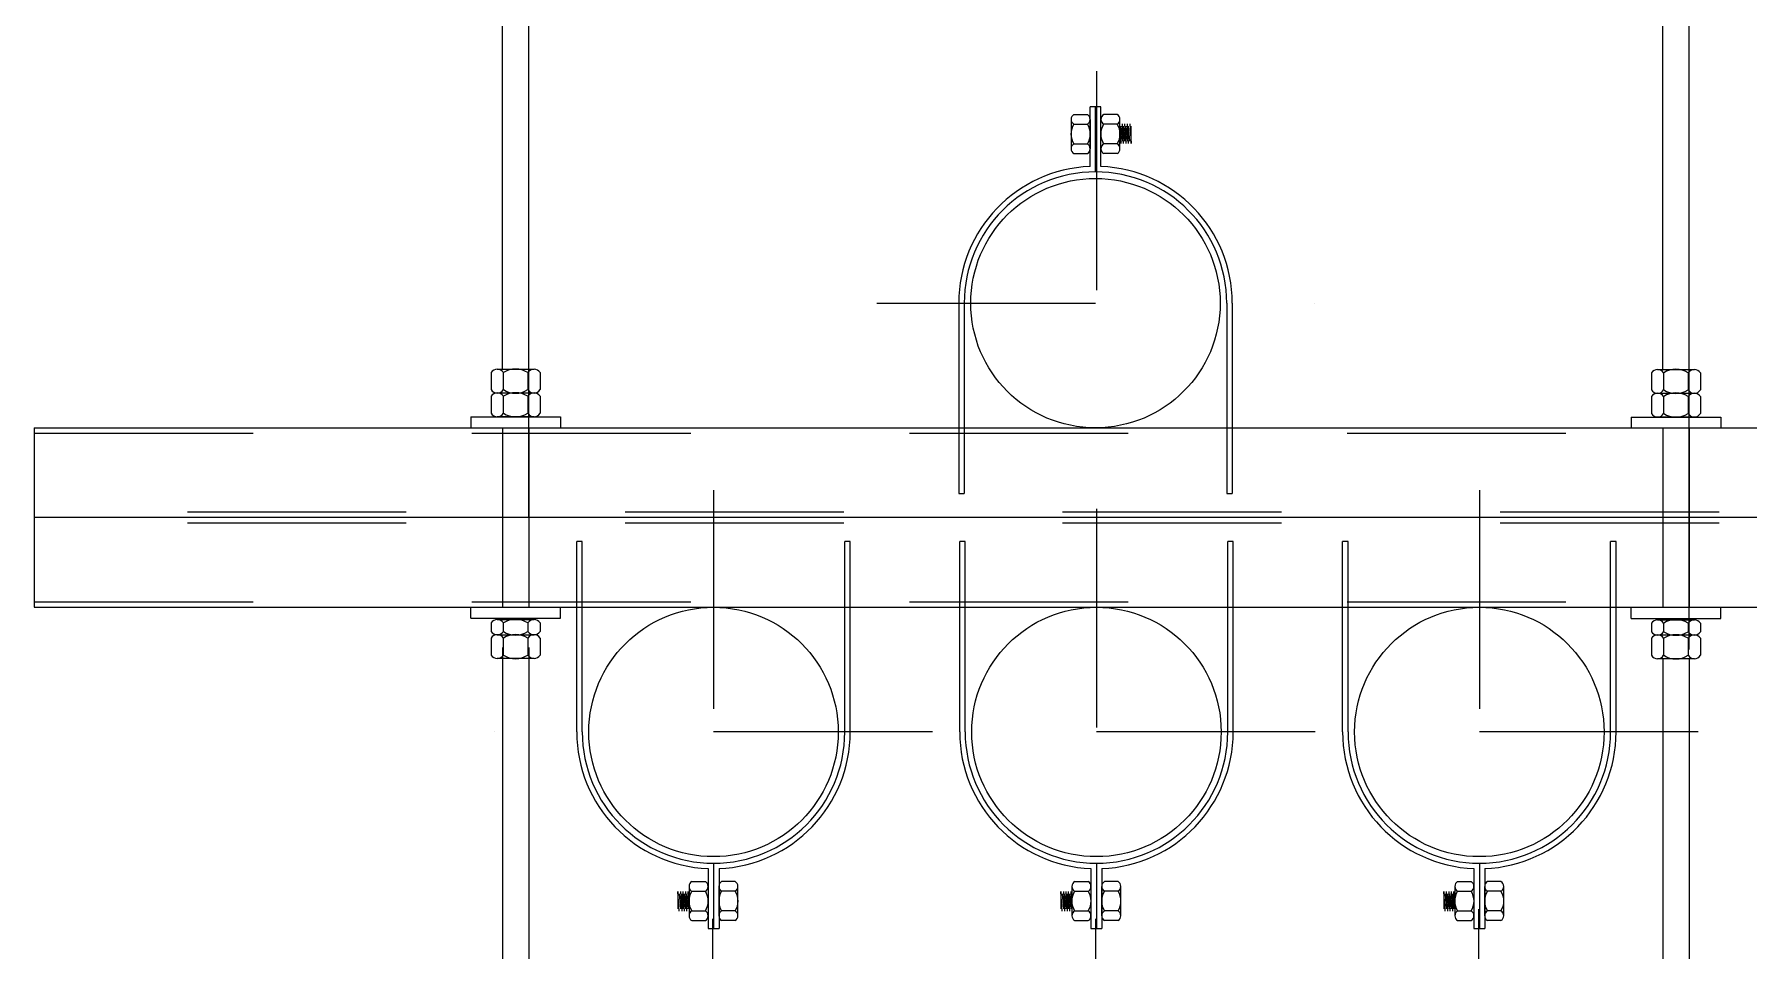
# Model space of a CAD drawing. Header units: metres. Extents: x -1215.1 to -1160.7, y 0 to 26.6.
# Drawn here: x -1203.002 to -1202.219, y 20.58 to 20.999 of the extents above; entities that cross this region are included whole.
import ezdxf

# ---------------------------------------------------------------- set-up
doc = ezdxf.new("R2010")
doc.units = ezdxf.units.M
doc.linetypes.add('JacobsCenter', pattern=[0.015, 0.009, -0.0015, 0.003, -0.0015])
doc.linetypes.add('JacobsDash', pattern=[0.0045, 0.003, -0.0015])
doc.layers.add('A-DETL', color=7, linetype='Continuous', lineweight=13)

msp = doc.modelspace()

# ---------------------------------------------------------------- linework, layer by layer
at = {"layer": 'A-DETL', "lineweight": 18}
for p, q in [((-1202.25803, 20.84535), (-1202.25803, 21.6198)), ((-1202.24603, 20.71743), (-1202.24603, 21.62005)), ((-1202.78834, 20.84546), (-1202.78834, 21.60756)), ((-1202.77634, 20.77767), (-1202.77634, 21.60781)), ((-1202.78834, 20.81867), (-1202.78834, 20.73667)), ((-1202.77634, 20.81867), (-1202.77634, 20.73667)), ((-1202.25803, 20.81867), (-1202.25803, 20.73667)), ((-1202.24603, 20.81867), (-1202.24603, 20.73667)), ((-1202.78818, 20.43847), (-1202.78818, 20.7183)), ((-1202.77618, 20.43847), (-1202.77618, 20.7183)), ((-1202.25787, 20.43836), (-1202.25787, 20.71322)), ((-1202.24587, 20.43836), (-1202.24587, 20.71322))]:
    msp.add_line(p, q, dxfattribs=at)
at = {"layer": 'A-DETL', "linetype": 'JacobsCenter', "lineweight": 9}
for p, q in [((-1202.51688, 20.98167), (-1202.51688, 20.60167)), ((-1202.61732, 20.87567), (-1202.41732, 20.87567)), ((-1202.69188, 20.79017), (-1202.69188, 20.60017)), ((-1202.34188, 20.79017), (-1202.34188, 20.60017)), ((-1202.59188, 20.67967), (-1202.79188, 20.67967)), ((-1202.41688, 20.67967), (-1202.61688, 20.67967)), ((-1202.24188, 20.67967), (-1202.44188, 20.67967)), ((-1202.69232, 20.5943), (-1202.69232, 20.16367)), ((-1202.51732, 20.5943), (-1202.51732, 20.16367)), ((-1202.34232, 20.59867), (-1202.34232, 20.16367))]:
    msp.add_line(p, q, dxfattribs=at)
at = {"layer": 'A-DETL', "lineweight": 9}
for p, q in [((-1202.5272, 20.96193), (-1202.52099, 20.96193)), ((-1202.51482, 20.96548), (-1202.51982, 20.96548)), ((-1202.51982, 20.93812), (-1202.51982, 20.96548)), ((-1202.51732, 20.93567), (-1202.51732, 20.96548)), ((-1202.51482, 20.93812), (-1202.51482, 20.96548)), ((-1202.50737, 20.96193), (-1202.51358, 20.96193)), ((-1202.52844, 20.95969), (-1202.52844, 20.95298)), ((-1202.52844, 20.95969), (-1202.52844, 20.95298)), ((-1202.52844, 20.95298), (-1202.52844, 20.94625)), ((-1202.52844, 20.95298), (-1202.52844, 20.94625)), ((-1202.5272, 20.95746), (-1202.52099, 20.95746)), ((-1202.51982, 20.95969), (-1202.51982, 20.95298)), ((-1202.51982, 20.95298), (-1202.51982, 20.94625)), ((-1202.50737, 20.95746), (-1202.51358, 20.95746)), ((-1202.50613, 20.95298), (-1202.50613, 20.95971)), ((-1202.50557, 20.94861), (-1202.50613, 20.95761)), ((-1202.50613, 20.94626), (-1202.50613, 20.95298)), ((-1202.505, 20.94964), (-1202.50557, 20.95659)), ((-1202.50444, 20.94861), (-1202.505, 20.95761)), ((-1202.50388, 20.94964), (-1202.50444, 20.95659)), ((-1202.50332, 20.94861), (-1202.50388, 20.95761)), ((-1202.50275, 20.94964), (-1202.50332, 20.95659)), ((-1202.50219, 20.94861), (-1202.50275, 20.95761)), ((-1202.50163, 20.94964), (-1202.50219, 20.95659)), ((-1202.50163, 20.95761), (-1202.50107, 20.94861)), ((-1202.50107, 20.94861), (-1202.50107, 20.95659)), ((-1202.5272, 20.9485), (-1202.52099, 20.9485)), ((-1202.50737, 20.9485), (-1202.51358, 20.9485)), ((-1202.5272, 20.94402), (-1202.52099, 20.94402)), ((-1202.50737, 20.94402), (-1202.51358, 20.94402)), ((-1202.57982, 20.87567), (-1202.57982, 20.78867)), ((-1202.57732, 20.87567), (-1202.57732, 20.78867)), ((-1202.45732, 20.87567), (-1202.45732, 20.78867)), ((-1202.45482, 20.87567), (-1202.45482, 20.78867)), ((-1202.79356, 20.84391), (-1202.79356, 20.83613)), ((-1202.79075, 20.84546), (-1202.78234, 20.84546)), ((-1202.78795, 20.84391), (-1202.78795, 20.83613)), ((-1202.78234, 20.84546), (-1202.77391, 20.84546)), ((-1202.77673, 20.84391), (-1202.77673, 20.83613)), ((-1202.77112, 20.84391), (-1202.77112, 20.83613)), ((-1202.26325, 20.8438), (-1202.26325, 20.83601)), ((-1202.26044, 20.84535), (-1202.25203, 20.84535)), ((-1202.25764, 20.8438), (-1202.25764, 20.83601)), ((-1202.25203, 20.84535), (-1202.24361, 20.84535)), ((-1202.24642, 20.8438), (-1202.24642, 20.83601)), ((-1202.24082, 20.8438), (-1202.24082, 20.83601)), ((-1202.79075, 20.83466), (-1202.78234, 20.83466)), ((-1202.79075, 20.83466), (-1202.78234, 20.83466)), ((-1202.78234, 20.83466), (-1202.77391, 20.83466)), ((-1202.78234, 20.83466), (-1202.77391, 20.83466)), ((-1202.79356, 20.83311), (-1202.79356, 20.82532)), ((-1202.78795, 20.83311), (-1202.78795, 20.82532)), ((-1202.77673, 20.83311), (-1202.77673, 20.82532)), ((-1202.77112, 20.83311), (-1202.77112, 20.82532)), ((-1202.26325, 20.83299), (-1202.26325, 20.82521)), ((-1202.26044, 20.83454), (-1202.25203, 20.83454)), ((-1202.26044, 20.83454), (-1202.25203, 20.83454)), ((-1202.25764, 20.83299), (-1202.25764, 20.82521)), ((-1202.25203, 20.83454), (-1202.24361, 20.83454)), ((-1202.25203, 20.83454), (-1202.24361, 20.83454)), ((-1202.24642, 20.83299), (-1202.24642, 20.82521)), ((-1202.24082, 20.83299), (-1202.24082, 20.82521)), ((-1202.80284, 20.82367), (-1202.76184, 20.82367)), ((-1202.80284, 20.82367), (-1202.80284, 20.81867)), ((-1202.79075, 20.82385), (-1202.78234, 20.82385)), ((-1202.78234, 20.82385), (-1202.77391, 20.82385)), ((-1202.76184, 20.82367), (-1202.76184, 20.81867)), ((-1202.27253, 20.82356), (-1202.23153, 20.82356)), ((-1202.27253, 20.82356), (-1202.27253, 20.81867)), ((-1202.26044, 20.82374), (-1202.25203, 20.82374)), ((-1202.25203, 20.82374), (-1202.24361, 20.82374)), ((-1202.23153, 20.82356), (-1202.23153, 20.81867)), ((-1202.57982, 20.78867), (-1202.57732, 20.78867)), ((-1202.45732, 20.78867), (-1202.45482, 20.78867)), ((-1202.23169, 20.77767), (-1203.00232, 20.77767)), ((-1202.03232, 20.77767), (-1203.00232, 20.77767)), ((-1202.75188, 20.76667), (-1202.75438, 20.76667)), ((-1202.75438, 20.67967), (-1202.75438, 20.76667)), ((-1202.75188, 20.67967), (-1202.75188, 20.76667)), ((-1202.63188, 20.67967), (-1202.63188, 20.76667)), ((-1202.62938, 20.76667), (-1202.63188, 20.76667)), ((-1202.62938, 20.67967), (-1202.62938, 20.76667)), ((-1202.57688, 20.76667), (-1202.57938, 20.76667)), ((-1202.57938, 20.67967), (-1202.57938, 20.76667)), ((-1202.57688, 20.67967), (-1202.57688, 20.76667)), ((-1202.45688, 20.67967), (-1202.45688, 20.76667)), ((-1202.45438, 20.76667), (-1202.45688, 20.76667)), ((-1202.45438, 20.67967), (-1202.45438, 20.76667)), ((-1202.40188, 20.76667), (-1202.40438, 20.76667)), ((-1202.40438, 20.67967), (-1202.40438, 20.76667)), ((-1202.40188, 20.67967), (-1202.40188, 20.76667)), ((-1202.28188, 20.67967), (-1202.28188, 20.76667)), ((-1202.27938, 20.76667), (-1202.28188, 20.76667)), ((-1202.27938, 20.67967), (-1202.27938, 20.76667)), ((-1202.80284, 20.73167), (-1202.80284, 20.73667)), ((-1202.76184, 20.73167), (-1202.76184, 20.73667)), ((-1202.27253, 20.73156), (-1202.27253, 20.73667)), ((-1202.23153, 20.73156), (-1202.23153, 20.73667)), ((-1202.80284, 20.73167), (-1202.76184, 20.73167)), ((-1202.79356, 20.72949), (-1202.79356, 20.7256)), ((-1202.79075, 20.73104), (-1202.78234, 20.73104)), ((-1202.78795, 20.72949), (-1202.78795, 20.7256)), ((-1202.78234, 20.73104), (-1202.77391, 20.73104)), ((-1202.77673, 20.72949), (-1202.77673, 20.7256)), ((-1202.77112, 20.72949), (-1202.77112, 20.7256)), ((-1202.27253, 20.73156), (-1202.23153, 20.73156)), ((-1202.26325, 20.72938), (-1202.26325, 20.72549)), ((-1202.26044, 20.73093), (-1202.25203, 20.73093)), ((-1202.25764, 20.72938), (-1202.25764, 20.72549)), ((-1202.25203, 20.73093), (-1202.24361, 20.73093)), ((-1202.24642, 20.72938), (-1202.24642, 20.72549)), ((-1202.24082, 20.72938), (-1202.24082, 20.72549)), ((-1202.79356, 20.72258), (-1202.79356, 20.7148)), ((-1202.79075, 20.72413), (-1202.78234, 20.72413)), ((-1202.79075, 20.72413), (-1202.78234, 20.72413)), ((-1202.78795, 20.72258), (-1202.78795, 20.7148)), ((-1202.78234, 20.72413), (-1202.77391, 20.72413)), ((-1202.78234, 20.72413), (-1202.77391, 20.72413)), ((-1202.77673, 20.72258), (-1202.77673, 20.7148)), ((-1202.77112, 20.72258), (-1202.77112, 20.7148)), ((-1202.26325, 20.72247), (-1202.26325, 20.71469)), ((-1202.26044, 20.72402), (-1202.25203, 20.72402)), ((-1202.26044, 20.72402), (-1202.25203, 20.72402)), ((-1202.25764, 20.72247), (-1202.25764, 20.71469)), ((-1202.25203, 20.72402), (-1202.24361, 20.72402)), ((-1202.25203, 20.72402), (-1202.24361, 20.72402)), ((-1202.24642, 20.72247), (-1202.24642, 20.71469)), ((-1202.24082, 20.72247), (-1202.24082, 20.71469)), ((-1202.79075, 20.71333), (-1202.78234, 20.71333)), ((-1202.78234, 20.71333), (-1202.77391, 20.71333)), ((-1202.26044, 20.71322), (-1202.25203, 20.71322)), ((-1202.25203, 20.71322), (-1202.24361, 20.71322)), ((-1202.69438, 20.61722), (-1202.69438, 20.58986)), ((-1202.69188, 20.61967), (-1202.69188, 20.58986)), ((-1202.68938, 20.61722), (-1202.68938, 20.58986)), ((-1202.51938, 20.61722), (-1202.51938, 20.58986)), ((-1202.51688, 20.61967), (-1202.51688, 20.58986)), ((-1202.51438, 20.61722), (-1202.51438, 20.58986)), ((-1202.34438, 20.61722), (-1202.34438, 20.58986)), ((-1202.34188, 20.61967), (-1202.34188, 20.58986)), ((-1202.33938, 20.61722), (-1202.33938, 20.58986)), ((-1202.70307, 20.60908), (-1202.70307, 20.60236)), ((-1202.70183, 20.61132), (-1202.69562, 20.61132)), ((-1202.68938, 20.60236), (-1202.68938, 20.60909)), ((-1202.68199, 20.61132), (-1202.6882, 20.61132)), ((-1202.68075, 20.60236), (-1202.68075, 20.60909)), ((-1202.68075, 20.60236), (-1202.68075, 20.60909)), ((-1202.52807, 20.60908), (-1202.52807, 20.60236)), ((-1202.52683, 20.61132), (-1202.52062, 20.61132)), ((-1202.51438, 20.60236), (-1202.51438, 20.60909)), ((-1202.50699, 20.61132), (-1202.5132, 20.61132)), ((-1202.50575, 20.60236), (-1202.50575, 20.60909)), ((-1202.50575, 20.60236), (-1202.50575, 20.60909)), ((-1202.35307, 20.60908), (-1202.35307, 20.60236)), ((-1202.35183, 20.61132), (-1202.34562, 20.61132)), ((-1202.33938, 20.60236), (-1202.33938, 20.60909)), ((-1202.33199, 20.61132), (-1202.3382, 20.61132)), ((-1202.33075, 20.60236), (-1202.33075, 20.60909)), ((-1202.33075, 20.60236), (-1202.33075, 20.60909)), ((-1202.70813, 20.60673), (-1202.70813, 20.59876)), ((-1202.70757, 20.59773), (-1202.70813, 20.60673)), ((-1202.70757, 20.6057), (-1202.707, 20.59876)), ((-1202.707, 20.60673), (-1202.70644, 20.59773)), ((-1202.70644, 20.6057), (-1202.70588, 20.59876)), ((-1202.70588, 20.60673), (-1202.70532, 20.59773)), ((-1202.70532, 20.6057), (-1202.70475, 20.59876)), ((-1202.70475, 20.60673), (-1202.70419, 20.59773)), ((-1202.70419, 20.6057), (-1202.70363, 20.59876)), ((-1202.70363, 20.60673), (-1202.70307, 20.59773)), ((-1202.70307, 20.60236), (-1202.70307, 20.59564)), ((-1202.70183, 20.60684), (-1202.69562, 20.60684)), ((-1202.68938, 20.59565), (-1202.68938, 20.60236)), ((-1202.68199, 20.60684), (-1202.6882, 20.60684)), ((-1202.68075, 20.59565), (-1202.68075, 20.60236)), ((-1202.68075, 20.59565), (-1202.68075, 20.60236)), ((-1202.53313, 20.60673), (-1202.53313, 20.59876)), ((-1202.53257, 20.59773), (-1202.53313, 20.60673)), ((-1202.53257, 20.6057), (-1202.532, 20.59876)), ((-1202.532, 20.60673), (-1202.53144, 20.59773)), ((-1202.53144, 20.6057), (-1202.53088, 20.59876)), ((-1202.53088, 20.60673), (-1202.53032, 20.59773)), ((-1202.53032, 20.6057), (-1202.52975, 20.59876)), ((-1202.52975, 20.60673), (-1202.52919, 20.59773)), ((-1202.52919, 20.6057), (-1202.52863, 20.59876)), ((-1202.52863, 20.60673), (-1202.52807, 20.59773)), ((-1202.52807, 20.60236), (-1202.52807, 20.59564)), ((-1202.52683, 20.60684), (-1202.52062, 20.60684)), ((-1202.51438, 20.59565), (-1202.51438, 20.60236)), ((-1202.50699, 20.60684), (-1202.5132, 20.60684)), ((-1202.50575, 20.59565), (-1202.50575, 20.60236)), ((-1202.50575, 20.59565), (-1202.50575, 20.60236)), ((-1202.35813, 20.60673), (-1202.35813, 20.59876)), ((-1202.35757, 20.59773), (-1202.35813, 20.60673)), ((-1202.35757, 20.6057), (-1202.357, 20.59876)), ((-1202.357, 20.60673), (-1202.35644, 20.59773)), ((-1202.35644, 20.6057), (-1202.35588, 20.59876)), ((-1202.35588, 20.60673), (-1202.35532, 20.59773)), ((-1202.35532, 20.6057), (-1202.35475, 20.59876)), ((-1202.35475, 20.60673), (-1202.35419, 20.59773)), ((-1202.35419, 20.6057), (-1202.35363, 20.59876)), ((-1202.35363, 20.60673), (-1202.35307, 20.59773)), ((-1202.35307, 20.60236), (-1202.35307, 20.59564)), ((-1202.35183, 20.60684), (-1202.34562, 20.60684)), ((-1202.33938, 20.59565), (-1202.33938, 20.60236)), ((-1202.33199, 20.60684), (-1202.3382, 20.60684)), ((-1202.33075, 20.59565), (-1202.33075, 20.60236)), ((-1202.33075, 20.59565), (-1202.33075, 20.60236)), ((-1202.70183, 20.59789), (-1202.69562, 20.59789)), ((-1202.70183, 20.59341), (-1202.69562, 20.59341)), ((-1202.68199, 20.59789), (-1202.6882, 20.59789)), ((-1202.68199, 20.59341), (-1202.6882, 20.59341)), ((-1202.52683, 20.59789), (-1202.52062, 20.59789)), ((-1202.52683, 20.59341), (-1202.52062, 20.59341)), ((-1202.50699, 20.59789), (-1202.5132, 20.59789)), ((-1202.50699, 20.59341), (-1202.5132, 20.59341)), ((-1202.35183, 20.59789), (-1202.34562, 20.59789)), ((-1202.35183, 20.59341), (-1202.34562, 20.59341)), ((-1202.33199, 20.59789), (-1202.3382, 20.59789)), ((-1202.33199, 20.59341), (-1202.3382, 20.59341)), ((-1202.69438, 20.58986), (-1202.68938, 20.58986)), ((-1202.51938, 20.58986), (-1202.51438, 20.58986)), ((-1202.34438, 20.58986), (-1202.33938, 20.58986))]:
    msp.add_line(p, q, dxfattribs=at)
at = {"layer": 'A-DETL'}
for p, q in [((-1203.00232, 20.81867), (-1202.03232, 20.81867)), ((-1203.00232, 20.81867), (-1203.00232, 20.73667)), ((-1203.00232, 20.73667), (-1202.03232, 20.73667))]:
    msp.add_line(p, q, dxfattribs=at)
at = {"layer": 'A-DETL', "linetype": 'JacobsDash', "lineweight": 9}
for p, q in [((-1203.00232, 20.81617), (-1202.03232, 20.81617)), ((-1202.03232, 20.78017), (-1203.00232, 20.78017)), ((-1202.03232, 20.77517), (-1203.00232, 20.77517)), ((-1203.00232, 20.73917), (-1202.03232, 20.73917))]:
    msp.add_line(p, q, dxfattribs=at)
at = {"layer": 'A-DETL', "color": 143, "lineweight": 18, "true_color": 0x78aac8}
for centre in [(-1202.51732, 20.87567), (-1202.69188, 20.67967), (-1202.51688, 20.67967), (-1202.34188, 20.67967)]:
    msp.add_circle(centre, 0.057, dxfattribs=at)
at = {"layer": 'A-DETL', "lineweight": 9}
for centre, radius, start, end in [((-1202.5258, 20.95969), 0.00264, 122.13554, 237.86446), ((-1202.5224, 20.95969), 0.00264, 302.13554, 57.86446), ((-1202.51217, 20.95969), 0.00264, 122.1346, 237.8654), ((-1202.51217, 20.95969), 0.00264, 122.1346, 237.8654), ((-1202.50877, 20.95969), 0.00264, 302.1346, 57.8654), ((-1202.50877, 20.95969), 0.00264, 302.1346, 57.8654), ((-1202.52025, 20.95298), 0.00827, 147.20842, 212.79158), ((-1202.52794, 20.95298), 0.00827, 327.20842, 32.79158), ((-1202.50663, 20.95298), 0.00827, 147.20842, 212.79158), ((-1202.51432, 20.95298), 0.00827, 327.20842, 32.79158), ((-1202.5258, 20.94626), 0.00264, 122.1346, 237.8654), ((-1202.5258, 20.94626), 0.00264, 122.1346, 237.8654), ((-1202.5224, 20.94626), 0.00264, 302.1346, 57.8654), ((-1202.5224, 20.94626), 0.00264, 302.1346, 57.8654), ((-1202.51217, 20.94626), 0.00264, 122.13554, 237.86446), ((-1202.50877, 20.94626), 0.00264, 302.13554, 57.86446), ((-1202.51732, 20.87567), 0.0625, 92.29244, 180), ((-1202.51732, 20.87567), 0.0625, 0, 87.70756), ((-1202.51732, 20.87567), 0.06, 0, 180), ((-1202.79075, 20.84215), 0.00331, 32.13554, 147.86446), ((-1202.78234, 20.8352), 0.01035, 57.20842, 122.79158), ((-1202.77393, 20.84215), 0.00331, 32.1346, 147.8654), ((-1202.77393, 20.84215), 0.00331, 32.1346, 147.8654), ((-1202.26044, 20.84203), 0.00331, 32.13554, 147.86446), ((-1202.25203, 20.83509), 0.01035, 57.20842, 122.79158), ((-1202.24362, 20.84203), 0.00331, 32.1346, 147.8654), ((-1202.24362, 20.84203), 0.00331, 32.1346, 147.8654), ((-1202.79075, 20.83789), 0.00331, 212.13554, 327.86446), ((-1202.79075, 20.83134), 0.00331, 32.13554, 147.86446), ((-1202.78234, 20.84483), 0.01035, 237.20842, 302.79158), ((-1202.78234, 20.8244), 0.01035, 57.20842, 122.79158), ((-1202.77393, 20.83789), 0.00331, 212.1346, 327.8654), ((-1202.77393, 20.83789), 0.00331, 212.1346, 327.8654), ((-1202.77393, 20.83134), 0.00331, 32.1346, 147.8654), ((-1202.77393, 20.83134), 0.00331, 32.1346, 147.8654), ((-1202.26044, 20.83778), 0.00331, 212.13554, 327.86446), ((-1202.25203, 20.84472), 0.01035, 237.20842, 302.79158), ((-1202.25203, 20.82429), 0.01035, 57.20842, 122.79158), ((-1202.24362, 20.83778), 0.00331, 212.1346, 327.8654), ((-1202.24362, 20.83778), 0.00331, 212.1346, 327.8654), ((-1202.26044, 20.83123), 0.00331, 32.13554, 147.86446), ((-1202.24362, 20.83123), 0.00331, 32.1346, 147.8654), ((-1202.24362, 20.83123), 0.00331, 32.1346, 147.8654), ((-1202.79075, 20.82709), 0.00331, 212.13554, 327.86446), ((-1202.78234, 20.83403), 0.01035, 237.20842, 302.79158), ((-1202.77393, 20.82709), 0.00331, 212.1346, 327.8654), ((-1202.77393, 20.82709), 0.00331, 212.1346, 327.8654), ((-1202.26044, 20.82697), 0.00331, 212.13554, 327.86446), ((-1202.25203, 20.83392), 0.01035, 237.20842, 302.79158), ((-1202.24362, 20.82697), 0.00331, 212.1346, 327.8654), ((-1202.24362, 20.82697), 0.00331, 212.1346, 327.8654), ((-1202.79075, 20.72773), 0.00331, 32.13554, 147.86446), ((-1202.79075, 20.72737), 0.00331, 212.13554, 327.86446), ((-1202.78234, 20.72079), 0.01035, 57.20842, 122.79158), ((-1202.78234, 20.73431), 0.01035, 237.20842, 302.79158), ((-1202.77393, 20.72773), 0.00331, 32.1346, 147.8654), ((-1202.77393, 20.72773), 0.00331, 32.1346, 147.8654), ((-1202.77393, 20.72737), 0.00331, 212.1346, 327.8654), ((-1202.77393, 20.72737), 0.00331, 212.1346, 327.8654), ((-1202.26044, 20.72762), 0.00331, 32.13554, 147.86446), ((-1202.26044, 20.72725), 0.00331, 212.13554, 327.86446), ((-1202.25203, 20.72068), 0.01035, 57.20842, 122.79158), ((-1202.25203, 20.7342), 0.01035, 237.20842, 302.79158), ((-1202.24362, 20.72762), 0.00331, 32.1346, 147.8654), ((-1202.24362, 20.72762), 0.00331, 32.1346, 147.8654), ((-1202.24362, 20.72725), 0.00331, 212.1346, 327.8654), ((-1202.24362, 20.72725), 0.00331, 212.1346, 327.8654), ((-1202.79075, 20.72082), 0.00331, 32.13554, 147.86446), ((-1202.78234, 20.71388), 0.01035, 57.20842, 122.79158), ((-1202.77393, 20.72082), 0.00331, 32.1346, 147.8654), ((-1202.77393, 20.72082), 0.00331, 32.1346, 147.8654), ((-1202.26044, 20.72071), 0.00331, 32.13554, 147.86446), ((-1202.25203, 20.71376), 0.01035, 57.20842, 122.79158), ((-1202.24362, 20.72071), 0.00331, 32.1346, 147.8654), ((-1202.24362, 20.72071), 0.00331, 32.1346, 147.8654), ((-1202.79075, 20.71656), 0.00331, 212.13554, 327.86446), ((-1202.78234, 20.72351), 0.01035, 237.20842, 302.79158), ((-1202.77393, 20.71656), 0.00331, 212.1346, 327.8654), ((-1202.77393, 20.71656), 0.00331, 212.1346, 327.8654), ((-1202.26044, 20.71645), 0.00331, 212.13554, 327.86446), ((-1202.25203, 20.72339), 0.01035, 237.20842, 302.79158), ((-1202.24362, 20.71645), 0.00331, 212.1346, 327.8654), ((-1202.24362, 20.71645), 0.00331, 212.1346, 327.8654), ((-1202.69188, 20.67967), 0.0625, 180, 267.70756), ((-1202.69188, 20.67967), 0.06, 180, 360), ((-1202.69188, 20.67967), 0.0625, 272.29244, 360), ((-1202.51688, 20.67967), 0.0625, 180, 267.70756), ((-1202.51688, 20.67967), 0.06, 180, 360), ((-1202.51688, 20.67967), 0.0625, 272.29244, 360), ((-1202.34188, 20.67967), 0.0625, 180, 267.70756), ((-1202.34188, 20.67967), 0.06, 180, 360), ((-1202.34188, 20.67967), 0.0625, 272.29244, 360), ((-1202.70042, 20.60908), 0.00264, 122.13554, 237.86446), ((-1202.69702, 20.60908), 0.00264, 302.13554, 57.86446), ((-1202.6868, 20.60908), 0.00264, 122.1346, 237.8654), ((-1202.6868, 20.60908), 0.00264, 122.1346, 237.8654), ((-1202.6834, 20.60908), 0.00264, 302.1346, 57.8654), ((-1202.6834, 20.60908), 0.00264, 302.1346, 57.8654), ((-1202.52542, 20.60908), 0.00264, 122.13554, 237.86446), ((-1202.52202, 20.60908), 0.00264, 302.13554, 57.86446), ((-1202.5118, 20.60908), 0.00264, 122.1346, 237.8654), ((-1202.5118, 20.60908), 0.00264, 122.1346, 237.8654), ((-1202.5084, 20.60908), 0.00264, 302.1346, 57.8654), ((-1202.5084, 20.60908), 0.00264, 302.1346, 57.8654), ((-1202.35042, 20.60908), 0.00264, 122.13554, 237.86446), ((-1202.34702, 20.60908), 0.00264, 302.13554, 57.86446), ((-1202.3368, 20.60908), 0.00264, 122.1346, 237.8654), ((-1202.3368, 20.60908), 0.00264, 122.1346, 237.8654), ((-1202.3334, 20.60908), 0.00264, 302.1346, 57.8654), ((-1202.3334, 20.60908), 0.00264, 302.1346, 57.8654), ((-1202.69488, 20.60236), 0.00827, 147.20842, 212.79158), ((-1202.70257, 20.60236), 0.00827, 327.20842, 32.79158), ((-1202.68125, 20.60236), 0.00827, 147.20842, 212.79158), ((-1202.68894, 20.60236), 0.00827, 327.20842, 32.79158), ((-1202.51988, 20.60236), 0.00827, 147.20842, 212.79158), ((-1202.52757, 20.60236), 0.00827, 327.20842, 32.79158), ((-1202.50625, 20.60236), 0.00827, 147.20842, 212.79158), ((-1202.51394, 20.60236), 0.00827, 327.20842, 32.79158), ((-1202.34488, 20.60236), 0.00827, 147.20842, 212.79158), ((-1202.35257, 20.60236), 0.00827, 327.20842, 32.79158), ((-1202.33125, 20.60236), 0.00827, 147.20842, 212.79158), ((-1202.33894, 20.60236), 0.00827, 327.20842, 32.79158), ((-1202.70042, 20.59565), 0.00264, 122.1346, 237.8654), ((-1202.70042, 20.59565), 0.00264, 122.1346, 237.8654), ((-1202.69702, 20.59565), 0.00264, 302.1346, 57.8654), ((-1202.69702, 20.59565), 0.00264, 302.1346, 57.8654), ((-1202.6868, 20.59565), 0.00264, 122.13554, 237.86446), ((-1202.6834, 20.59565), 0.00264, 302.13554, 57.86446), ((-1202.52542, 20.59565), 0.00264, 122.1346, 237.8654), ((-1202.52542, 20.59565), 0.00264, 122.1346, 237.8654), ((-1202.52202, 20.59565), 0.00264, 302.1346, 57.8654), ((-1202.52202, 20.59565), 0.00264, 302.1346, 57.8654), ((-1202.5118, 20.59565), 0.00264, 122.13554, 237.86446), ((-1202.5084, 20.59565), 0.00264, 302.13554, 57.86446), ((-1202.35042, 20.59565), 0.00264, 122.1346, 237.8654), ((-1202.35042, 20.59565), 0.00264, 122.1346, 237.8654), ((-1202.34702, 20.59565), 0.00264, 302.1346, 57.8654), ((-1202.34702, 20.59565), 0.00264, 302.1346, 57.8654), ((-1202.3368, 20.59565), 0.00264, 122.13554, 237.86446), ((-1202.3334, 20.59565), 0.00264, 302.13554, 57.86446)]:
    msp.add_arc(centre, radius, start, end, dxfattribs=at)

doc.saveas('drawing.dxf')
